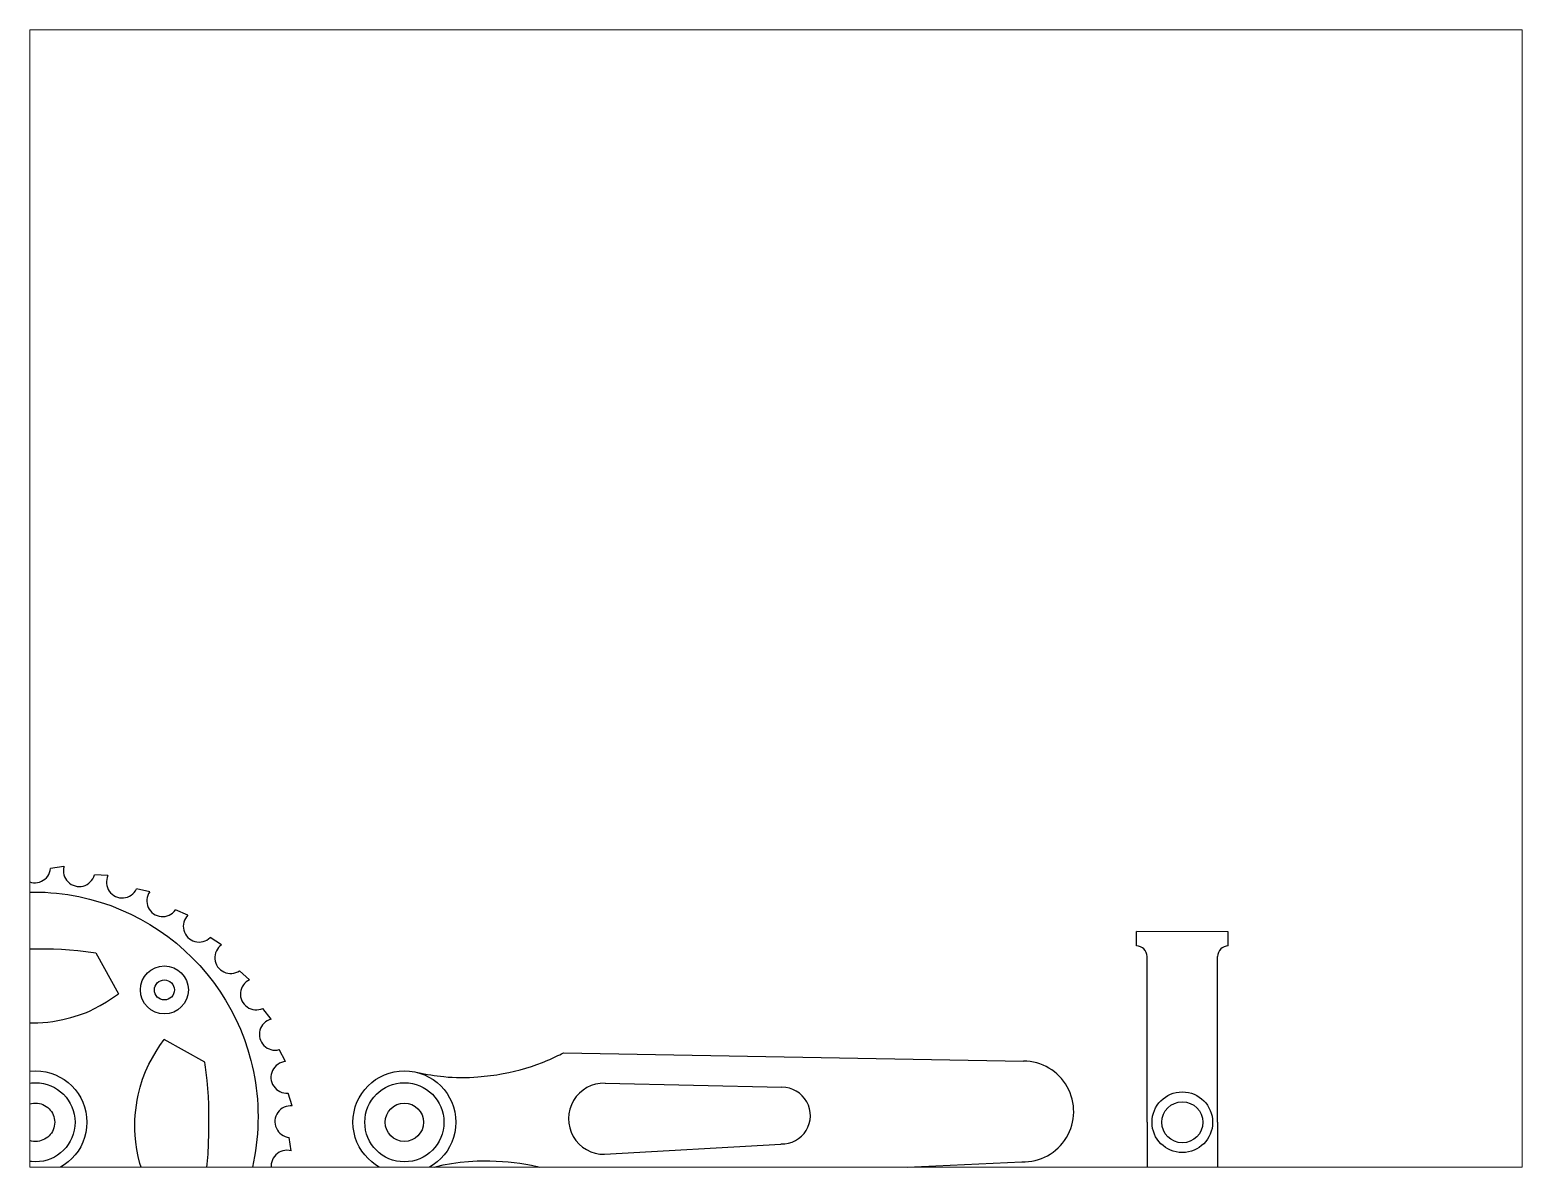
# Paper-space layout 'www.ceco.net' of a CAD drawing. Header units: millimetres. Extents: x 27 to 240, y 20 to 183.
# The model-space entities are those that its viewports show. They can reach past a viewport. Long polylines and large blocks are cut down to what shows.
import ezdxf

# ---------------------------------------------------------------- set-up
doc = ezdxf.new("R2010")
doc.units = ezdxf.units.MM
doc.layers.add('ceco.net 419 chainring', color=7, linetype='Continuous')
doc.layers.add('ceco.net 419 frame', color=7, linetype='Continuous')

msp = doc.modelspace()

# ---------------------------------------------------------------- linework, layer by layer
at = {"layer": 'ceco.net 419 chainring'}
for p, q in [((8.08, 72.49), (4.28, 71.97)), ((20.55, 69.99), (16.71, 70.13)), ((32.39, 65.36), (28.63, 66.16)), ((43.24, 58.74), (39.69, 60.19)), ((52.79, 50.34), (49.53, 52.38)), ((312.23, 50.01), (312.19, 54.09)), ((338.26, 53.99), (312.19, 54.09)), ((338.23, 50.01), (338.26, 53.99)), ((17.15, 48), (23.55, 36.41)), ((315.23, 0.01), (315.23, 47.01)), ((335.23, 0.01), (335.23, 47.01)), ((60.72, 40.41), (57.87, 42.98)), ((66.82, 29.25), (64.46, 32.28)), ((48.04, 17.05), (36.45, 23.48)), ((70.88, 17.2), (69.08, 20.6)), ((149.77, 19.71), (280.21, 17.37)), ((161.53, 11.08), (211.7, 9.91)), ((72.79, 4.63), (71.61, 8.29)), ((315.23, 0.01), (315.23, -46.99)), ((335.23, 0.01), (335.23, -46.99)), ((72.49, -8.08), (71.96, -4.27)), ((161.39, -9.08), (211.4, -6.16)), ((153.81, -17.02), (279.74, -11.22))]:
    msp.add_line(p, q, dxfattribs=at)
for centre, radius in [((-0.55, 1.61), 63.67), ((36.55, 37.52), 6.8), ((36.55, 37.52), 2.84), ((0, 0), 14.58), ((104.61, 0), 14.58), ((0, 0), 11.22), ((104.61, 0.01), 11.22), ((325.23, 0.01), 8.6), ((0, 0), 5.44), ((104.61, 0.01), 5.44), ((325.23, 0), 5.82)]:
    msp.add_circle(centre, radius, dxfattribs=at)
for centre, radius, start, end in [((-0.17, 72.38), 4.47, 174.6767, 354.6878), ((12.4, 71.31), 4.47, 164.6767, 344.6878), ((24.59, 68.07), 4.47, 154.6767, 334.6878), ((36.04, 62.77), 4.47, 144.6767, 324.6878), ((46.39, 55.56), 4.47, 134.6767, 314.6878), ((55.33, 46.66), 4.47, 124.6767, 304.6878), ((312.23, 47.01), 3, 0, 90), ((338.23, 47.01), 3, 90, 180), ((62.59, 36.34), 4.47, 114.6767, 294.6878), ((67.95, 24.92), 4.47, 104.6767, 284.6878), ((71.24, 12.74), 4.47, 94.6767, 274.6878), ((280.13, 3.07), 14.3, 268.4433, 89.6777), ((161.25, 1), 10.08, 88.417, 270.7792), ((211.7, 1.88), 8.04, 267.8899, 90.1667), ((72.37, 0.18), 4.47, 84.6767, 264.6878), ((71.3, -12.39), 4.47, 74.6767, 254.6878)]:
    msp.add_arc(centre, radius, start, end, dxfattribs=at)
for points, knots in [([(-18.71, 47.83), (-17.38, 48.04), (-12.2, 48.86), (-4.22, 49.19), (5.44, 49.25), (12.19, 48.75), (16.18, 48.15), (17.15, 48)], [0, 0, 0, 0, 4.064097, 15.707882, 23.893074, 33.049503, 35.985954, 35.985954, 35.985954, 35.985954]), ([(-25.01, 36.18), (-24.34, 35.7), (-22.35, 34.27), (-18.01, 31.82), (-11.54, 29.34), (-2.57, 27.81), (7.15, 28.56), (16.4, 31.62), (21.27, 34.88), (23.55, 36.41)], [0, 0, 0, 0, 2.461813, 7.354528, 14.912377, 23.128258, 34.454252, 43.796952, 51.997016, 51.997016, 51.997016, 51.997016]), ([(36.13, -25.08), (35.65, -24.41), (34.22, -22.41), (31.78, -18.07), (29.32, -11.59), (27.8, -2.62), (28.57, 7.09), (31.65, 16.34), (34.92, 21.21), (36.45, 23.48)], [0, 0, 0, 0, 2.461813, 7.354528, 14.912377, 23.128258, 34.454252, 43.796952, 51.997016, 51.997016, 51.997016, 51.997016]), ([(47.79, -18.81), (48.01, -17.47), (48.84, -12.3), (49.18, -4.32), (49.25, 5.34), (48.77, 12.1), (48.18, 16.09), (48.04, 17.05)], [0, 0, 0, 0, 4.064097, 15.707882, 23.893074, 33.049503, 35.985954, 35.985954, 35.985954, 35.985954]), ([(108.41, 14.08), (110.86, 13.63), (116.49, 12.6), (124.67, 12.64), (134.62, 13.91), (142.83, 16.33), (148.28, 18.98), (149.77, 19.71)], [0, 0, 0, 0, 7.475885, 17.15208, 24.353668, 37.562813, 42.544648, 42.544648, 42.544648, 42.544648]), ([(108.41, -14.07), (110.8, -13.35), (116.28, -11.7), (124.41, -10.83), (134.43, -11.03), (144.3, -12.57), (151.05, -15.73), (153.81, -17.02)], [0, 0, 0, 0, 7.475885, 17.15208, 24.353668, 37.562813, 46.665692, 46.665692, 46.665692, 46.665692])]:
    msp.add_open_spline(points, degree=3, knots=knots, dxfattribs=at)
at = {"layer": 'ceco.net 419 frame'}
for points, knots in [([(363.68, 846.61), (361.6, 841.73), (356.86, 830.62), (345.1, 811.32), (331.32, 794.92), (303.6, 770.8), (272.02, 748.21), (232.78, 720.82), (204.03, 694.53), (178.61, 669.98), (162.16, 642.09), (139.65, 598.9), (115.82, 554.02), (92.79, 510.32), (69.55, 466.26), (41.82, 414.02), (14.33, 361.1), (-1.7, 331.86), (-12.77, 308.34), (-21.55, 294.11), (-28.2, 283.35)], [0, 0, 0, 0, 15.917344, 36.182421, 67.600537, 79.665473, 146.343669, 183.960371, 223.027654, 263.257928, 289.10667, 319.658913, 409.533532, 441.46891, 467.847947, 558.982241, 618.897, 646.754081, 658.969281, 696.8551, 696.8551, 696.8551, 696.8551]), ([(156.96, 736.58), (152.43, 730.81), (142.82, 718.6), (121.24, 686.9), (81.27, 611.21), (40.27, 521.37), (-7.96, 430.19), (-35.77, 379.17), (-53.55, 339.62), (-69.6, 325.01), (-79.81, 317.46), (-89.28, 312.8), (-96.33, 310.16), (-105.18, 308.1), (-123.07, 306.33), (-138.3, 307.27), (-150.81, 308.05)], [0, 0, 0, 0, 22.015282, 46.601923, 114.924073, 278.28303, 343.126029, 423.848424, 453.83044, 471.006423, 488.256682, 491.750607, 502.623235, 510.763458, 518.957146, 556.43289, 556.43289, 556.43289, 556.43289])]:
    msp.add_open_spline(points, degree=3, knots=knots, dxfattribs=at)
msp.add_open_spline([(-0.27, 325.39), (-8.07, 311.35), (-15.9, 297.32), (-23.74, 283.29)], degree=3, dxfattribs=at)

psp = doc.layouts.new('www.ceco.net')

# ---------------------------------------------------------------- viewports
at = {"layer": '0'}
psp.add_viewport(center=(133.35, 101.6), size=(213.36, 162.56), view_center_point=(210, 148.5), view_height=322.4396, dxfattribs=at)

doc.saveas('drawing.dxf')
